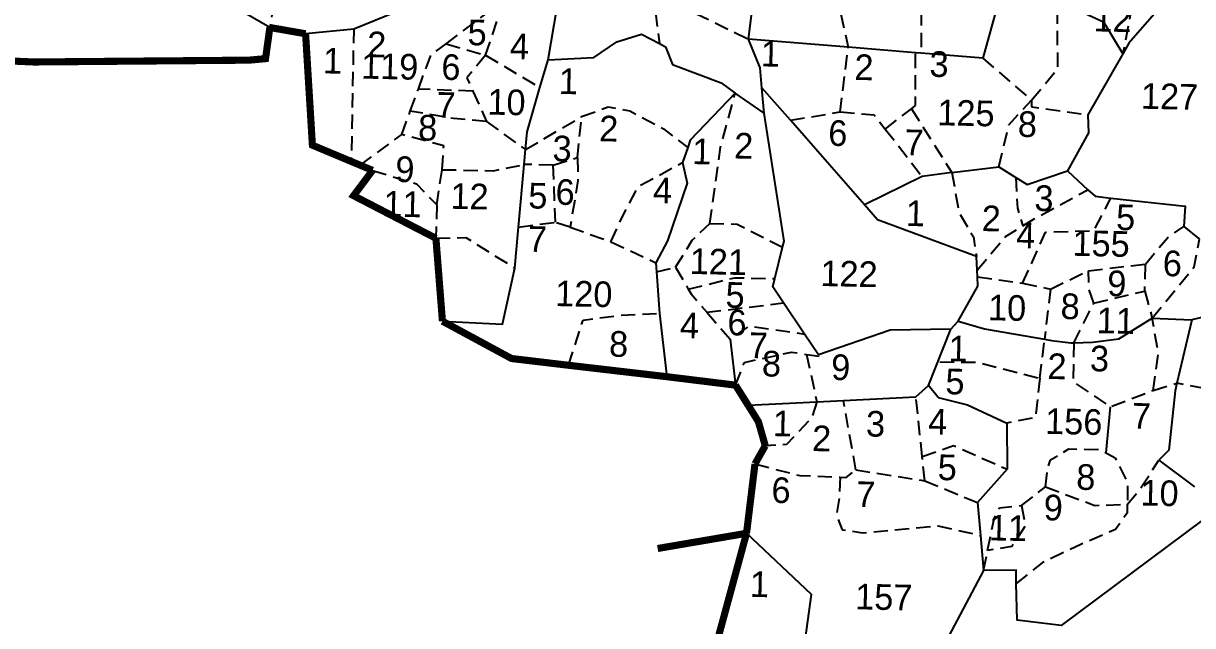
# Model space of a CAD drawing. Header units: metres. Extents: x 291404 to 294611, y 2095644 to 2100556.
# Drawn here: x 291630 to 292039.6, y 2099502.8 to 2099713.7 of the extents above; entities that cross this region are included whole.
import ezdxf
from ezdxf.enums import TextEntityAlignment as Align

# ---------------------------------------------------------------- set-up
doc = ezdxf.new("R2010")
doc.units = ezdxf.units.M
doc.header["$MEASUREMENT"] = 0
doc.linetypes.add('DASHED', pattern=[0.75, 0.5, -0.25])
doc.linetypes.add('DIVIDE', pattern=[1.25, 0.5, -0.25, 0, -0.25, 0, -0.25])
for name, color, linetype in [('OFF', 1, 'Continuous'), ('POLY_PARCEL', 6, 'Continuous'), ('POLY_SUBPARCEL', 6, 'DASHED'), ('TEXT_MAPIN', 7, 'Continuous'), ('TEXT_PARCEL', 7, 'Continuous'), ('V_BOUND_LINE', 7, 'Continuous'), ('V_DIVIDE_LINE', 7, 'DIVIDE')]:
    doc.layers.add(name, color=color, linetype=linetype)
doc.styles.add('TEXT_MAP', font='', dxfattribs={"height": 2.5})
doc.styles.get('TEXT_MAP').set_extended_font_data('Kruti Dev 050')

msp = doc.modelspace()

# ---------------------------------------------------------------- linework, layer by layer
at = {"layer": 'OFF'}
for points in [[(291877.52, 2099603.08), (291879.44, 2099587.03)], [(292010.66, 2099579.41), (292009.21, 2099563.31)]]:
    msp.add_lwpolyline(points, dxfattribs=at)
at = {"layer": 'POLY_PARCEL'}
for points in [[(291883.97, 2099708.2), (291887.78, 2099738.95)], [(291716.31, 2099712.25), (291693.6, 2099725.49), (291687.71, 2099734.19)], [(292032.88, 2099734.51), (292033.55, 2099728.56), (292031.04, 2099722.67), (292017.23, 2099706.73), (292015.13, 2099703.07)], [(291971.48, 2099720.86), (291966.04, 2099701.48)], [(291992.21, 2099721.58), (292008.3, 2099714.25), (292015.13, 2099703.07)], [(291763.86, 2099718.97), (291745.68, 2099711.73)], [(291813.75, 2099700.99), (291816.98, 2099719.49)], [(291745.68, 2099711.73), (291728.82, 2099710.06)], [(291813.75, 2099700.99), (291829.85, 2099701.72), (291837.84, 2099707.27), (291846.48, 2099709.94), (291852.81, 2099706.61)], [(291918.93, 2099705.34), (291883.97, 2099708.2)], [(291898.67, 2099679.77), (291888.63, 2099691.17), (291888.05, 2099698.11), (291883.97, 2099708.2)], [(291852.81, 2099706.61), (291854.96, 2099705.47), (291857.33, 2099699.34), (291874.36, 2099692.91), (291879.29, 2099689.23)], [(291942.49, 2099703.41), (291918.93, 2099705.34)], [(291944.52, 2099703.24), (291942.49, 2099703.41)], [(291810.91, 2099691.22), (291813.75, 2099700.99)], [(291966.04, 2099701.48), (291944.52, 2099703.24)], [(292015.13, 2099703.07), (292002.83, 2099681.7)], [(291805.86, 2099669.51), (291806.42, 2099675.77), (291810.91, 2099691.22)], [(291889.51, 2099682.22), (291888.63, 2099691.17)], [(291879.29, 2099689.23), (291863.56, 2099672.77), (291862.68, 2099670.2)], [(291895.92, 2099635.37), (291896.42, 2099637.4), (291889.51, 2099682.22), (291879.29, 2099689.23)], [(291924.58, 2099650.15), (291912.36, 2099664.22), (291898.67, 2099679.77)], [(292002.83, 2099681.7), (292003.1, 2099675.36), (291995.68, 2099662.06)], [(291805.4, 2099664.29), (291805.86, 2099669.51)], [(291862.68, 2099670.2), (291860.89, 2099664.96)], [(291803.45, 2099642.38), (291805.4, 2099664.29)], [(291860.89, 2099664.96), (291862.53, 2099657.78), (291855.66, 2099637.56), (291851.56, 2099629.89)], [(291955.24, 2099661.46), (291971.69, 2099663.5)], [(291971.69, 2099663.5), (291977.61, 2099659.78)], [(291944.81, 2099660.08), (291924.58, 2099650.15)], [(291955.24, 2099661.46), (291944.81, 2099660.08)], [(291977.61, 2099659.78), (291981.56, 2099657.29), (291995.68, 2099662.06)], [(291995.68, 2099662.06), (292002.87, 2099655.45)], [(292002.87, 2099655.45), (292005.39, 2099653.14), (292010.95, 2099652.53)], [(291963.88, 2099632.03), (291929.12, 2099644.92), (291924.58, 2099650.15)], [(292010.95, 2099652.53), (292037.01, 2099649.69), (292036.46, 2099642.58)], [(291802.18, 2099627.98), (291803.45, 2099642.38)], [(292036.46, 2099642.58), (292041.92, 2099638.1)], [(291893.22, 2099624.34), (291895.92, 2099635.37)], [(291851.56, 2099629.89), (291851.78, 2099626.7)], [(291964.11, 2099627.25), (291963.88, 2099632.03)], [(291776.76, 2099609.43), (291797.76, 2099608.42), (291802.18, 2099627.98)], [(291851.78, 2099626.7), (291852.79, 2099612.1)], [(291964.22, 2099624.91), (291964.11, 2099627.25)], [(291896.26, 2099615.8), (291892.5, 2099621.41), (291893.22, 2099624.34)], [(291957.41, 2099609.47), (291964.37, 2099621.66), (291964.22, 2099624.91)], [(291903.56, 2099604.92), (291896.26, 2099615.8)], [(291852.79, 2099612.1), (291855.33, 2099589.99)], [(291954.85, 2099606.67), (291957.41, 2099609.47)], [(291957.41, 2099609.47), (291966.65, 2099606.78), (291987.66, 2099603.13)], [(291997.94, 2099601.87), (292004.45, 2099602.04), (292013.77, 2099603.27), (292025.37, 2099610.53)], [(292025.37, 2099610.53), (292039.3, 2099609.87)], [(292039.3, 2099609.87), (292034.05, 2099587.72)], [(292048.64, 2099612.06), (292039.3, 2099609.87)], [(291954.85, 2099606.67), (291933.65, 2099606.23), (291908.46, 2099597.62)], [(291947.01, 2099586.92), (291954.85, 2099606.67)], [(291908.46, 2099597.62), (291903.56, 2099604.92)], [(291987.66, 2099603.13), (291990.16, 2099602.7), (291996.94, 2099601.84), (291997.94, 2099601.87)], [(291942.66, 2099582.92), (291942.66, 2099582.92), (291947.01, 2099586.92)], [(291950.38, 2099582.65), (291947.01, 2099586.92), (291947.01, 2099586.92)], [(292034.05, 2099587.72), (292033.4, 2099584.98), (292031.18, 2099564.3), (292027.73, 2099560.7)], [(291883.86, 2099579.97), (291907.91, 2099581.18)], [(291907.91, 2099581.18), (291917.25, 2099581.65)], [(291917.25, 2099581.65), (291942.66, 2099582.92)], [(291950.38, 2099582.65), (291960.72, 2099580.1), (291974.52, 2099573.73)], [(291974.52, 2099573.73), (291974.54, 2099557.65)], [(292027.73, 2099560.7), (292040.26, 2099551.38)], [(291974.54, 2099557.65), (291964.23, 2099545.92)], [(291964.23, 2099545.92), (291965.23, 2099534.4)], [(292049.48, 2099544.52), (291993.52, 2099502.83), (291978.06, 2099504.69), (291977.8, 2099517.63)], [(291943.91, 2099479.82), (291911.06, 2099480.18), (291902.24, 2099485.73), (291906, 2099513.71), (291883.29, 2099535.15)], [(291965.23, 2099534.4), (291966.31, 2099522.13)], [(291966.31, 2099522.13), (291943.91, 2099479.82)], [(291977.8, 2099517.63), (291977.72, 2099522.21), (291966.31, 2099522.13)]]:
    msp.add_lwpolyline(points, dxfattribs=at)
at = {"layer": 'POLY_SUBPARCEL', "ltscale": 10, "flags": 128}
for points in [[(291913.07, 2099739.25), (291915.26, 2099723.85), (291916.37, 2099716.95), (291918.93, 2099705.34)], [(291720.25, 2099735.62), (291716.31, 2099712.25)], [(291944.53, 2099732.91), (291944.52, 2099703.24)], [(291850.44, 2099725), (291852.81, 2099706.61)], [(292014.78, 2099727.29), (292017.74, 2099716.66), (292015.13, 2099703.07)], [(291858.78, 2099720.48), (291883.97, 2099708.2)], [(291983.16, 2099686.86), (291992.33, 2099697.83), (291992.21, 2099721.58)], [(291778.07, 2099706.59), (291793.42, 2099718.1)], [(291745.68, 2099711.73), (291744.82, 2099665.35)], [(291791.89, 2099702.54), (291796.16, 2099715.25)], [(291768.34, 2099690.71), (291772.68, 2099702.55), (291778.07, 2099706.59)], [(291778.07, 2099706.59), (291791.89, 2099702.54)], [(291916.08, 2099682.69), (291918.93, 2099705.34)], [(291941.05, 2099683.77), (291942.54, 2099684.92), (291942.49, 2099703.41)], [(291791.89, 2099702.54), (291785.32, 2099694.68), (291787.44, 2099689.96)], [(291791.89, 2099702.54), (291810.91, 2099691.22)], [(291966.04, 2099701.48), (291983.16, 2099686.86)], [(291765.5, 2099682.97), (291768.34, 2099690.71)], [(291787.44, 2099689.96), (291768.34, 2099690.71)], [(291787.44, 2099689.96), (291792.2, 2099679.34)], [(291870.39, 2099643.63), (291874.16, 2099670.34), (291879.29, 2099689.23)], [(291762.49, 2099674.77), (291765.5, 2099682.97)], [(291792.2, 2099679.34), (291780.61, 2099680.39), (291765.5, 2099682.97)], [(291825.53, 2099681.04), (291834.81, 2099684.44), (291842.38, 2099683.08), (291854.25, 2099676.83), (291862.68, 2099670.2)], [(291931.89, 2099676.7), (291941.05, 2099683.77)], [(291941.05, 2099683.77), (291955.24, 2099661.46)], [(291971.69, 2099663.5), (291975.21, 2099678.23), (291983.16, 2099686.86)], [(291983.16, 2099686.86), (291983.11, 2099684.48), (292002.83, 2099681.7)], [(291792.2, 2099679.34), (291805.86, 2099669.51)], [(291805.86, 2099669.51), (291825.53, 2099681.04)], [(291824.03, 2099666.68), (291825.53, 2099681.04)], [(291898.67, 2099679.77), (291916.08, 2099682.69)], [(291916.08, 2099682.69), (291928.06, 2099681.63), (291931.89, 2099676.7)], [(291747.92, 2099664.06), (291762.49, 2099674.77)], [(291776.63, 2099662.47), (291777.21, 2099670.86), (291762.49, 2099674.77)], [(291931.89, 2099676.7), (291944.81, 2099660.08)], [(291815.57, 2099664.06), (291824.03, 2099666.68)], [(291824.03, 2099666.68), (291824.25, 2099658.67), (291821.51, 2099642.34)], [(291774.77, 2099650.12), (291776.63, 2099662.47)], [(291776.63, 2099662.47), (291794.63, 2099662.09), (291805.4, 2099664.29)], [(291815.57, 2099664.06), (291805.4, 2099664.29)], [(291816.34, 2099644.05), (291815.57, 2099664.06)], [(291835.8, 2099637.23), (291840, 2099646.34), (291845.42, 2099656.62), (291860.89, 2099664.96)], [(291752.28, 2099662.23), (291767.72, 2099657.47), (291774.77, 2099650.12)], [(291955.24, 2099661.46), (291957.74, 2099647.41), (291962.76, 2099638.9), (291963.88, 2099632.03)], [(291977.61, 2099659.78), (291978.18, 2099648.97), (291980.05, 2099642.77)], [(291980.05, 2099642.77), (291984.11, 2099645.24), (292002.87, 2099655.45)], [(291774.77, 2099650.12), (291774.48, 2099638.45)], [(291979.99, 2099622.71), (291988.03, 2099640.6), (292004.9, 2099641.16), (292010.95, 2099652.53)], [(291803.45, 2099642.38), (291816.34, 2099644.05)], [(291821.51, 2099642.34), (291816.34, 2099644.05)], [(291821.51, 2099642.34), (291835.8, 2099637.23)], [(291858.45, 2099628.29), (291864.26, 2099637.76), (291870.39, 2099643.63)], [(291870.39, 2099643.63), (291879.99, 2099643.42), (291895.92, 2099635.37)], [(291964.11, 2099627.25), (291973.97, 2099639.06), (291980.05, 2099642.77)], [(292023.03, 2099629.44), (292030.88, 2099638.77), (292036.46, 2099642.58)], [(291774.48, 2099638.45), (291784.93, 2099638.7), (291802.18, 2099627.98)], [(292025.37, 2099610.53), (292040.16, 2099628.46), (292041.92, 2099638.1)], [(291835.8, 2099637.23), (291851.56, 2099629.89)], [(291851.78, 2099626.7), (291858.45, 2099628.29)], [(291858.45, 2099628.29), (291862.9, 2099620.63)], [(291989.75, 2099620.66), (292003.06, 2099627.11)], [(292003.06, 2099627.11), (292023.03, 2099629.44)], [(292004.97, 2099615.74), (292003.23, 2099620.68), (292003.06, 2099627.11)], [(292004.97, 2099615.74), (292022.82, 2099619.96), (292023.03, 2099629.44)], [(291862.9, 2099620.63), (291879.19, 2099624.64), (291893.22, 2099624.34)], [(291964.22, 2099624.91), (291979.99, 2099622.71)], [(291979.99, 2099622.71), (291989.75, 2099620.66)], [(291862.9, 2099620.63), (291863.86, 2099618.97), (291869.38, 2099612.55)], [(291989.75, 2099620.66), (291987.66, 2099603.13)], [(292022.82, 2099619.96), (292025.37, 2099610.53)], [(291869.38, 2099612.55), (291896.26, 2099615.8)], [(291997.94, 2099601.87), (292004.97, 2099615.74)], [(291820.97, 2099593.98), (291826.01, 2099609.77), (291838.85, 2099611.5), (291852.79, 2099612.1)], [(291869.38, 2099612.55), (291877.52, 2099603.08), (291884.43, 2099607.74), (291903.56, 2099604.92)], [(292025.79, 2099585.21), (292027.6, 2099598.03), (292025.37, 2099610.53)], [(291986.06, 2099589.42), (291987.66, 2099603.13)], [(291997.94, 2099601.87), (291997.68, 2099588.26), (292010.66, 2099579.41), (292025.79, 2099585.21)], [(291879.44, 2099587.03), (291882.55, 2099594.98), (291899.04, 2099598.63), (291904.33, 2099597.81)], [(291904.33, 2099597.81), (291908.79, 2099597.12)], [(291904.33, 2099597.81), (291907.91, 2099581.18)], [(291951, 2099595.15), (291963.82, 2099595.1), (291986.06, 2099589.42)], [(291986.06, 2099589.42), (291984.54, 2099575.68), (291974.52, 2099573.73)], [(292025.79, 2099585.21), (292034.05, 2099587.72)], [(292043.7, 2099585.85), (292034.05, 2099587.72)], [(291907.91, 2099581.18), (291906.05, 2099575.49), (291897.27, 2099566.19), (291889.85, 2099565.81)], [(291921.59, 2099557.4), (291917.25, 2099581.65)], [(291944.83, 2099562.06), (291942.66, 2099582.92)], [(291944.83, 2099562.06), (291955.78, 2099565.86), (291974.54, 2099557.65)], [(291988, 2099551.42), (291988.75, 2099557.52), (291989.74, 2099560.87), (291996.25, 2099564.71), (292006.97, 2099564.48), (292012.42, 2099561.61), (292016.83, 2099552.64), (292016.67, 2099545.29)], [(291945.71, 2099553.52), (291944.83, 2099562.06)], [(292016.67, 2099545.29), (292021.07, 2099550.41), (292027.73, 2099560.7)], [(291886.25, 2099559.42), (291901.94, 2099555.37), (291916.04, 2099554.81)], [(291916.04, 2099554.81), (291918.16, 2099554.72), (291921.59, 2099557.4)], [(291921.59, 2099557.4), (291945.71, 2099553.52)], [(291916.04, 2099554.81), (291915.88, 2099548.34), (291914.81, 2099541.32), (291916.85, 2099536.38), (291923.88, 2099535.31), (291950.28, 2099537.81), (291965.23, 2099534.4)], [(291945.71, 2099553.52), (291964.23, 2099545.92)], [(291979.59, 2099544.86), (291988, 2099551.42)], [(291988, 2099551.42), (292005.33, 2099544.92), (292016.67, 2099545.29)], [(291979.59, 2099544.86), (291980.97, 2099537.79), (291976.22, 2099530.54), (291967.75, 2099529.17)], [(291967.75, 2099529.17), (291970, 2099540.17), (291971.92, 2099544.11), (291979.59, 2099544.86)], [(292016.67, 2099545.29), (292016.61, 2099542.23), (292012.5, 2099536.5), (292000.44, 2099531.25), (291986.82, 2099524.81), (291977.8, 2099517.63)], [(291966.31, 2099522.13), (291967.75, 2099529.17)]]:
    msp.add_lwpolyline(points, dxfattribs=at)
at = {"layer": 'V_BOUND_LINE', "const_width": 2.49}
for points in [[(291716.31, 2099712.25), (291714.79, 2099701.34), (291708.98, 2099700.82), (291633.59, 2099700.18), (291619.11, 2099700.81), (291590.19, 2099704), (291573.55, 2099709.18), (291569.66, 2099712.23)], [(291728.82, 2099710.06), (291716.31, 2099712.25)], [(291744.82, 2099665.35), (291731.21, 2099671.05), (291728.82, 2099710.06)], [(291747.92, 2099664.06), (291744.82, 2099665.35)], [(291774.48, 2099638.45), (291745.65, 2099653.36), (291752.28, 2099662.23)], [(291752.28, 2099662.23), (291747.92, 2099664.06)], [(291776.76, 2099609.43), (291774.48, 2099638.45)], [(291820.97, 2099593.98), (291800.96, 2099596.35), (291776.76, 2099609.43)], [(291855.33, 2099589.99), (291820.97, 2099593.98)], [(291879.44, 2099587.03), (291855.33, 2099589.99)], [(291883.86, 2099579.97), (291879.44, 2099587.03)], [(291889.85, 2099565.81), (291887.46, 2099574.23), (291883.86, 2099579.97)], [(291886.25, 2099559.42), (291889.85, 2099565.81)], [(291883.29, 2099535.15), (291886.25, 2099559.42)], [(291837.45, 2099357.29), (291851.31, 2099422.35), (291856.78, 2099437.65), (291883.29, 2099535.15)]]:
    msp.add_lwpolyline(points, dxfattribs=at)
at = {"layer": 'V_DIVIDE_LINE', "ltscale": 10, "const_width": 2.49, "flags": 128}
msp.add_lwpolyline([(291852.16, 2099529.83), (291883.29, 2099535.15)], dxfattribs=at)

# ---------------------------------------------------------------- texts
at = {"layer": 'TEXT_MAPIN', "style": 'TEXT_MAP'}
for s, height, p in [('12', 8.977, (292011.56, 2099715.33)), ('5', 8.98, (291788.94, 2099710.45)), ('2', 8.98, (291753.76, 2099706.38)), ('4', 8.98, (291803.77, 2099705.66)), ('1', 8.98, (291891.67, 2099703.07)), ('1', 8.98, (291738.28, 2099700.62)), ('3', 8.98, (291950.75, 2099699.44)), ('6', 8.98, (291779.75, 2099698.39)), ('2', 8.98, (291924.45, 2099698.4)), ('1', 8.98, (291820.87, 2099693.43)), ('7', 8.98, (291778.05, 2099685.11)), ('10', 8.977, (291799.21, 2099686.12)), ('8', 8.98, (291981.69, 2099678.42)), ('8', 8.98, (291771.61, 2099677.17)), ('2', 8.98, (291835.03, 2099676.93)), ('6', 8.98, (291915.28, 2099675.29)), ('2', 8.98, (291882.31, 2099670.9)), ('7', 8.98, (291942.02, 2099672.02)), ('3', 8.98, (291818.69, 2099669.87)), ('1', 8.98, (291867.65, 2099668.86)), ('9', 8.98, (291763.64, 2099662.63)), ('6', 8.98, (291819.75, 2099654.65)), ('4', 8.98, (291853.89, 2099655.21)), ('11', 8.977, (291762.77, 2099650.43)), ('12', 8.977, (291786.26, 2099653.21)), ('5', 8.98, (291810.21, 2099653.28)), ('3', 8.98, (291987.51, 2099652.48)), ('1', 8.98, (291942.45, 2099647.2)), ('2', 8.98, (291969.03, 2099645.47)), ('5', 8.98, (292016.12, 2099645.72)), ('7', 8.98, (291810.04, 2099638.18)), ('4', 8.98, (291981.1, 2099639.41)), ('6', 8.98, (292032.47, 2099629.65)), ('9', 8.98, (292013.03, 2099622.66)), ('5', 8.98, (291879.3, 2099618.53)), ('10', 8.977, (291974.59, 2099614.12)), ('8', 8.98, (291996.69, 2099614.63)), ('6', 8.98, (291879.96, 2099608.94)), ('11', 8.977, (292012.64, 2099609.59)), ('4', 8.98, (291863.31, 2099607.91)), ('8', 8.98, (291838.5, 2099601.45)), ('7', 8.98, (291887.45, 2099600.95)), ('1', 8.98, (291957.42, 2099599.82)), ('3', 8.98, (292006.96, 2099596.34)), ('8', 8.98, (291892.06, 2099594.54)), ('9', 8.98, (291916.3, 2099593.29)), ('2', 8.98, (291992.06, 2099593.69)), ('5', 8.98, (291956.33, 2099588.22)), ('7', 8.98, (292021.64, 2099576.23)), ('1', 8.98, (291895.84, 2099573.61)), ('3', 8.98, (291928.5, 2099573.5)), ('4', 8.98, (291950.28, 2099574.22)), ('2', 8.98, (291909.62, 2099568.44)), ('5', 8.98, (291953.62, 2099558.17)), ('8', 8.98, (292002.17, 2099554.85)), ('6', 8.98, (291895.39, 2099550.25)), ('7', 8.98, (291925.09, 2099548.79)), ('10', 8.977, (292027.99, 2099549.25)), ('9', 8.98, (291990.77, 2099544.16)), ('11', 8.977, (291974.89, 2099537.04)), ('1', 8.98, (291887.85, 2099517.32))]:
    msp.add_text(s, height=height, rotation=358.7773, dxfattribs=at).set_placement(p, align=Align.MIDDLE)
at = {"layer": 'TEXT_PARCEL', "style": 'TEXT_MAP'}
for s, p in [('119', (291758.3, 2099698.65)), ('127', (292031.51, 2099688.17)), ('125', (291960.17, 2099682.32)), ('155', (292007.52, 2099636.55)), ('121', (291873.42, 2099630.32)), ('122', (291919.21, 2099626.09)), ('120', (291826.31, 2099619)), ('156', (291997.94, 2099574.26)), ('157', (291931.39, 2099512.77))]:
    msp.add_text(s, height=8.977, rotation=358.7773, dxfattribs=at).set_placement(p, align=Align.MIDDLE)

doc.saveas('drawing.dxf')
